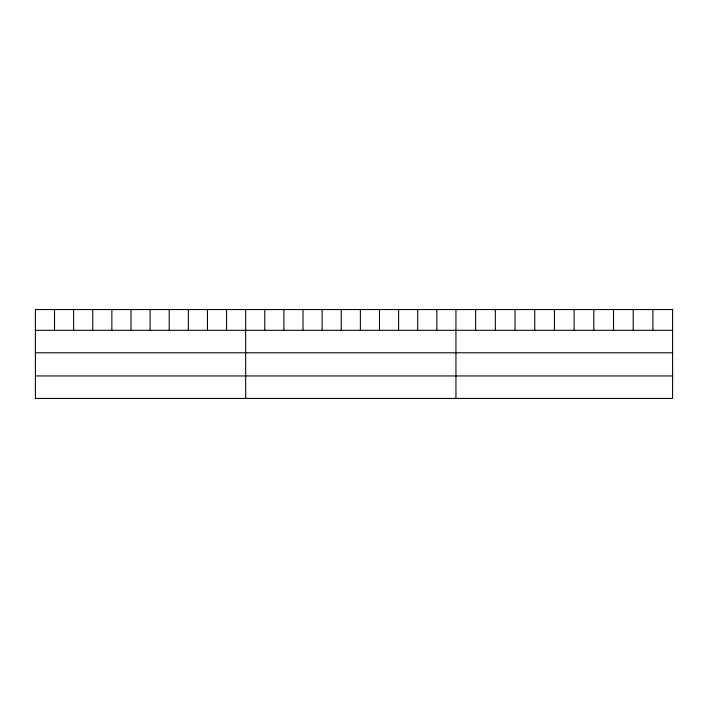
<?xml version="1.0" encoding="UTF-8"?>
<svg xmlns="http://www.w3.org/2000/svg" width="708" height="708" viewBox="0 0 708 708"><rect width="100%" height="100%" fill="white"/><g stroke="black" fill="none" stroke-linecap="round" stroke-linejoin="round"><path stroke-width="1.06" d="M35.4 330.3L672.6 330.3M35.4 352.788L672.6 352.788M35.4 375.948L672.6 375.948M652.909 309.564L652.909 330.3M633.209 309.564L633.209 330.3M613.517 309.564L613.517 330.3M593.817 309.564L593.817 330.3M574.126 309.564L574.126 330.3M554.426 309.564L554.426 330.3M534.735 309.564L534.735 330.3M515.035 309.564L515.035 330.3M495.343 309.564L495.343 330.3M475.643 309.564L475.643 330.3M455.952 309.564L455.952 398.436M436.836 309.564L436.836 330.3M417.72 309.564L417.72 330.3M398.604 309.564L398.604 330.3M379.488 309.564L379.488 330.3M360.372 309.564L360.372 330.3M341.256 309.564L341.256 330.3M322.14 309.564L322.14 330.3M303.024 309.564L303.024 330.3M283.908 309.564L283.908 330.3M264.792 309.564L264.792 330.3M245.676 309.564L245.676 398.436M226.56 309.564L226.56 330.3M207.444 309.564L207.444 330.3M188.328 309.564L188.328 330.3M169.212 309.564L169.212 330.3M150.096 309.564L150.096 330.3M130.98 309.564L130.98 330.3M111.864 309.564L111.864 330.3M92.748 309.564L92.748 330.3M73.632 309.564L73.632 330.3M54.516 309.564L54.516 330.3M672.6 309.564L35.4 309.564L35.4 398.436L672.6 398.436L672.6 309.564"/></g></svg>
